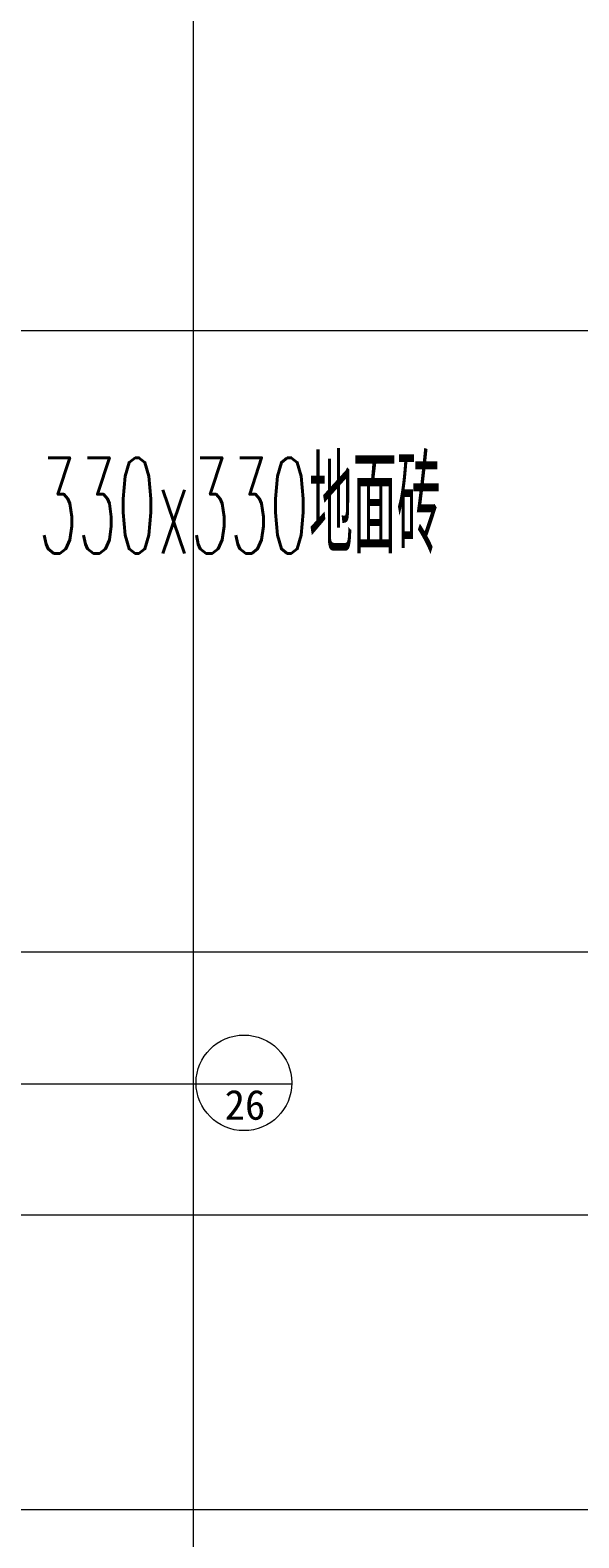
# Model space of a CAD drawing. Extents: x -307567 to 704339, y -10277 to 165507.
# Drawn here: x -204712 to -197834, y 126830 to 145756 of the extents above; entities that cross this region are included whole.
import ezdxf
from ezdxf.enums import TextEntityAlignment as Align

# ---------------------------------------------------------------- set-up
doc = ezdxf.new("R2010")
doc.units = 0
doc.header["$MEASUREMENT"] = 0
doc.layers.add('ziti', color=32, linetype='CONTINUOUS', lineweight=0)
doc.layers.add('我的', color=255, linetype='CONTINUOUS', lineweight=0)
doc.layers.add('中文', color=4, linetype='CONTINUOUS')
doc.styles.add('HZ', font='txt', dxfattribs={"width": 0.7, "height": 5, "bigfont": 'STF:宋体'})
doc.styles.get("Standard").update_dxf_attribs({"font": 'txt', "height": 3})

msp = doc.modelspace()

# ---------------------------------------------------------------- linework, layer by layer
at = {"layer": '我的', "color": 0}
for p, q in [((-202667.41285, 148240.4918), (-202667.41285, 95170.08149)), ((-189560.05651, 141979.96402), (-263450.38835, 141979.95486)), ((-189560.05651, 134180.00302), (-263450.38835, 134179.99386)), ((-208257.39344, 132530.01127), (-201432.59236, 132530.01127)), ((-189560.05651, 130880.01952), (-263450.38835, 130880.01036)), ((-189560.05651, 127180.03496), (-263450.38835, 127180.02581))]:
    msp.add_line(p, q, dxfattribs=at)
msp.add_circle((-202032.4795, 132540.93345), 599.997, dxfattribs=at)

# ---------------------------------------------------------------- texts
at = {"layer": 'ziti', "width": 0.815991}
msp.add_text('26', height=374.998125, dxfattribs=at).set_placement((-202274.25075, 132078.11838), (-201764.2588, 132078.11838), align=Align.FIT)
at = {"layer": 'ziti', "insert": (-204712.09163, 139763.57679), "char_height": 3, "attachment_point": 1}
msp.add_mtext('\\A1;', dxfattribs=at)
at = {"layer": '中文', "color": 0, "lineweight": 0, "style": 'HZ', "width": 0.454746}
msp.add_text('330x330地面砖', height=1200, dxfattribs=at).set_placement((-204612.29143, 139187.1152), (-199567.63729, 139187.1152), align=Align.FIT)

doc.saveas('drawing.dxf')
